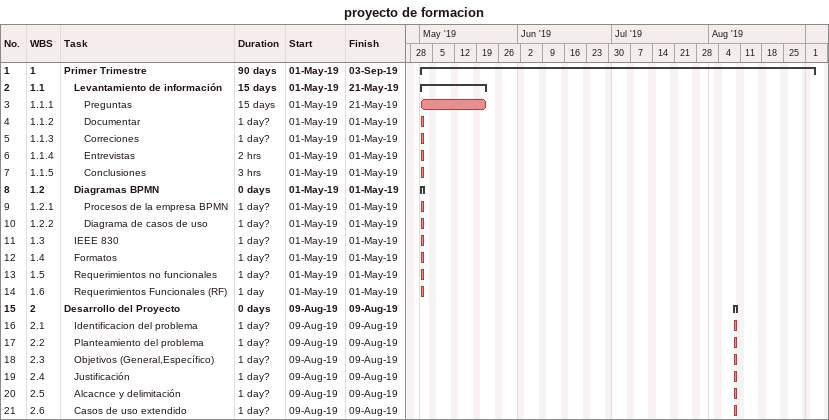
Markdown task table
proyecto de formacion

| ID | WBS | Task | Duration | Start | Finish |
|---|---|---|---|---|---|
| 1 | 1 | **Primer Trimestre** | 90d | 2019-05-01 | 2019-09-03 |
| 2 | 1.1 | **Levantamiento de información** | 15d | 2019-05-01 | 2019-05-21 |
| 3 | 1.1.1 | Preguntas | 15d | 2019-05-01 | 2019-05-21 |
| 4 | 1.1.2 | Documentar | 1d? | 2019-05-01 | 2019-05-01 |
| 5 | 1.1.3 | Correciones | 1d? | 2019-05-01 | 2019-05-01 |
| 6 | 1.1.4 | Entrevistas | 2h | 2019-05-01 | 2019-05-01 |
| 7 | 1.1.5 | Conclusiones | 3h | 2019-05-01 | 2019-05-01 |
| 8 | 1.2 | **Diagramas BPMN** | 0d | 2019-05-01 | 2019-05-01 |
| 9 | 1.2.1 | Procesos de la empresa BPMN | 1d? | 2019-05-01 | 2019-05-01 |
| 10 | 1.2.2 | Diagrama de casos de uso | 1d? | 2019-05-01 | 2019-05-01 |
| 11 | 1.3 | IEEE 830 | 1d? | 2019-05-01 | 2019-05-01 |
| 12 | 1.4 | Formatos | 1d? | 2019-05-01 | 2019-05-01 |
| 13 | 1.5 | Requerimientos no funcionales | 1d? | 2019-05-01 | 2019-05-01 |
| 14 | 1.6 | Requerimientos Funcionales (RF) | 1d | 2019-05-01 | 2019-05-01 |
| 15 | 2 | **Desarrollo del Proyecto** | 0d | 2019-08-09 | 2019-08-09 |
| 16 | 2.1 | Identificacion del problema | 1d? | 2019-08-09 | 2019-08-09 |
| 17 | 2.2 | Planteamiento del problema | 1d? | 2019-08-09 | 2019-08-09 |
| 18 | 2.3 | Objetivos (General,Específico) | 1d? | 2019-08-09 | 2019-08-09 |
| 19 | 2.4 | Justificación | 1d? | 2019-08-09 | 2019-08-09 |
| 20 | 2.5 | Alcacnce y delimitación | 1d? | 2019-08-09 | 2019-08-09 |
| 21 | 2.6 | Casos de uso extendido | 1d? | 2019-08-09 | 2019-08-09 |
